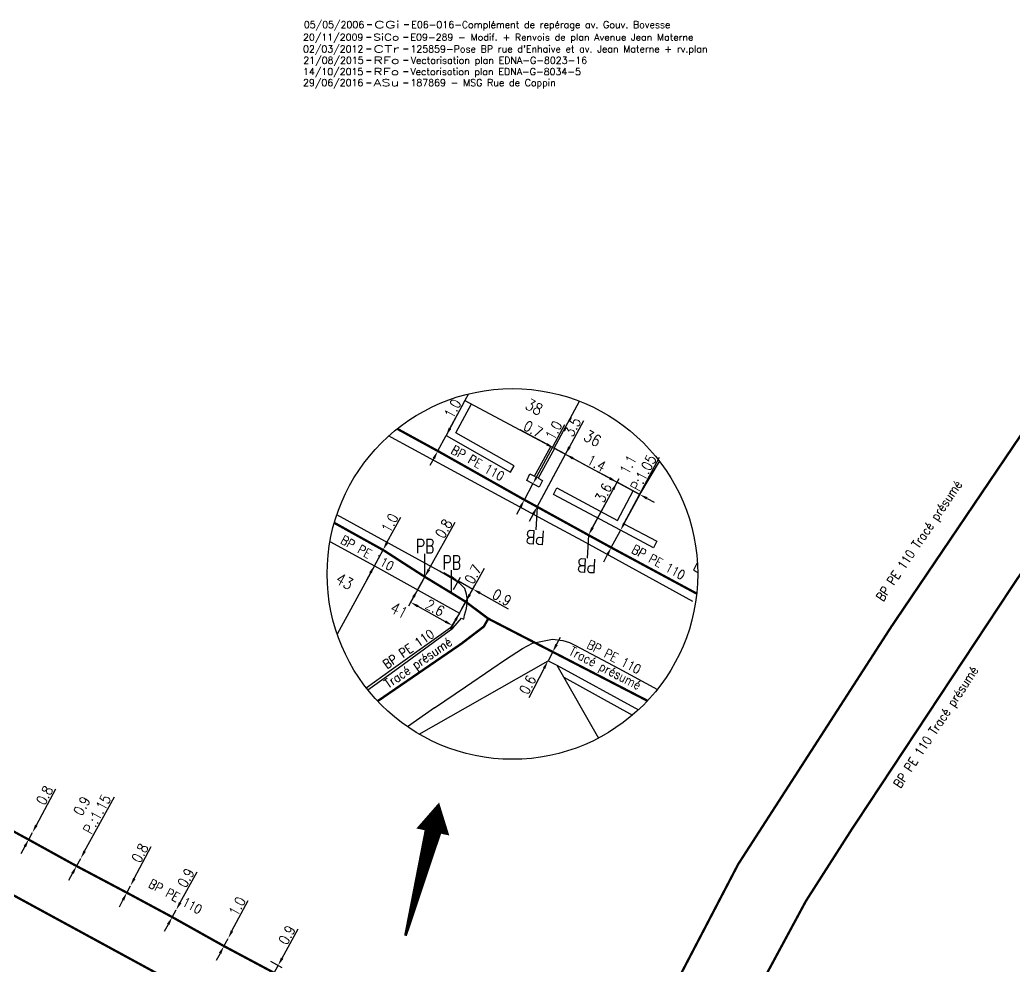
# Model space of a CAD drawing. Header units: millimetres. Extents: x 184998 to 186003, y 126995 to 128002.
# Drawn here: x 185480 to 185588, y 127387 to 127489.8 of the extents above; entities that cross this region are included whole.
import ezdxf
from ezdxf.enums import TextEntityAlignment as Align

# ---------------------------------------------------------------- set-up
doc = ezdxf.new("R2010")
doc.units = ezdxf.units.MM
doc.header["$PDMODE"] = 34
doc.linetypes.add('L_25_PE', pattern=[2000, 1000, 1000])
doc.layers.get('0').update_dxf_attribs({"linetype": 'CONTINUOUS'})
doc.layers.get('DEFPOINTS').update_dxf_attribs({"linetype": 'CONTINUOUS'})
doc.layers.add('L_150', color=1, linetype='CONTINUOUS')
doc.layers.add('L_900', color=7, linetype='CONTINUOUS')
doc.layers.add('L_910', color=7, linetype='CONTINUOUS', plot=False)
doc.styles.add('G_ROMANS', font='ROMANS.SHX', dxfattribs={"width": 0.75})
doc.styles.get("Standard").update_dxf_attribs({"font": 'romans.shx', "width": 0.85})
doc.dimstyles.get("Standard").update_dxf_attribs({"dimtxt": 1.5, "dimasz": 1.2, "dimexe": 0.625, "dimexo": 0.625, "dimgap": 0.25, "dimtad": 1, "dimdec": 1, "dimzin": 0, "dimdsep": 46, "dimtxsty": 'Standard', "dimcen": -0.5, "dimadec": 0, "dimazin": 0, "dimtfac": 1, "dimtdec": 1, "dimtmove": 0, "dimatfit": 3, "dimfxl": 0, "dimtolj": 1, "dimtzin": 0, "dimarcsym": 0})

# ---------------------------------------------------------------- blocks, each defined once
blk = doc.blocks.new('GIS_MODF')
at = {"color": 0, "linetype": 'Continuous', "flags": 128}
for points in [[(-2.26, -0.01), (-1.76, -0.01)], [(1.76, -0.01), (2.26, -0.01)]]:
    blk.add_lwpolyline(points, dxfattribs=at)
at = {"color": 0, "linetype": 'Continuous'}
blk.add_attdef('DATE', text='', height=0.75, dxfattribs=at).set_placement((-2.58, -0.39), align=Align.RIGHT)
at = {"color": 0, "linetype": 'Continuous', "width": 3.590909}
blk.add_attdef('USER', text='', height=0.75, dxfattribs=at).set_placement((-1.52, -0.39), (1.31, -0.39), align=Align.FIT)
at = {"color": 0, "linetype": 'Continuous'}
blk.add_attdef('DESC', (2.53, -0.39), '', height=0.75, dxfattribs=at)
blk = doc.blocks.new('*D934')
at = {"layer": 'DEFPOINTS', "color": 0, "linetype": 'Continuous', "transparency": 16777216}
for p in [(185537.88, 127421.14), (185537.37, 127420.17), (185537.37, 127420.17)]:
    blk.add_point(p, dxfattribs=at)
at = {"layer": 'L_900', "color": 0, "linetype": 'Continuous', "lineweight": -2, "transparency": 16777216}
for p, q in [((185538.29, 127421.94), (185538.71, 127422.74)), ((185537.88, 127421.14), (185537.37, 127420.17)), ((185536.95, 127419.37), (185535.27, 127416.17))]:
    blk.add_line(p, q, dxfattribs=at)
at = {"layer": 'L_900', "color": 0, "linetype": 'Continuous', "transparency": 16777216}
for points in [[(185538.16, 127422.01), (185538.43, 127421.87), (185537.88, 127421.14)], [(185536.82, 127419.44), (185537.08, 127419.3), (185537.37, 127420.17)]]:
    blk.add_solid(points, dxfattribs=at)
at = {"layer": 'L_900', "color": 0, "linetype": 'Continuous', "transparency": 16777216, "insert": (185535.16, 127417.57), "char_height": 1.125, "attachment_point": 5, "rotation": 62.389}
blk.add_mtext('\\A1;0.6', dxfattribs=at)
blk = doc.blocks.new('*D935')
at = {"layer": 'DEFPOINTS', "color": 0, "linetype": 'Continuous', "transparency": 16777216}
for p in [(185519.45, 127432.21), (185518.52, 127430.5), (185518.52, 127430.5)]:
    blk.add_point(p, dxfattribs=at)
at = {"layer": 'L_900', "color": 0, "linetype": 'Continuous', "lineweight": -2, "transparency": 16777216}
for p, q in [((185519.88, 127433), (185521.38, 127435.75)), ((185518.52, 127430.5), (185519.45, 127432.21)), ((185518.93, 127430.28), (185518.93, 127430.28)), ((185518.09, 127429.71), (185517.65, 127428.92))]:
    blk.add_line(p, q, dxfattribs=at)
at = {"layer": 'L_900', "color": 0, "linetype": 'Continuous', "transparency": 16777216}
for points in [[(185519.75, 127433.07), (185520.01, 127432.92), (185519.45, 127432.21)], [(185517.95, 127429.79), (185518.22, 127429.64), (185518.52, 127430.5)]]:
    blk.add_solid(points, dxfattribs=at)
at = {"layer": 'L_900', "color": 0, "linetype": 'Continuous', "transparency": 16777216, "insert": (185520.19, 127435.13), "char_height": 1.125, "attachment_point": 5, "rotation": 61.3564}
blk.add_mtext('\\A1;1.0', dxfattribs=at)
blk = doc.blocks.new('*D936')
at = {"layer": 'DEFPOINTS', "color": 0, "linetype": 'Continuous', "transparency": 16777216}
for p in [(185535.73, 127439.39), (185535.73, 127439.39), (185534.8, 127437.65)]:
    blk.add_point(p, dxfattribs=at)
at = {"layer": 'L_900', "color": 0, "linetype": 'Continuous', "lineweight": -2, "transparency": 16777216}
for p, q in [((185536.16, 127440.18), (185539.18, 127445.82)), ((185534.8, 127437.65), (185535.73, 127439.39)), ((185535.22, 127437.44), (185535.22, 127437.44)), ((185534.37, 127436.86), (185533.95, 127436.06))]:
    blk.add_line(p, q, dxfattribs=at)
at = {"layer": 'L_900', "color": 0, "linetype": 'Continuous', "transparency": 16777216}
for points in [[(185536.03, 127440.25), (185536.29, 127440.11), (185535.73, 127439.39)], [(185534.24, 127436.93), (185534.51, 127436.79), (185534.8, 127437.65)]]:
    blk.add_solid(points, dxfattribs=at)
at = {"layer": 'L_900', "color": 0, "linetype": 'Continuous', "transparency": 16777216, "insert": (185537.99, 127445.18), "char_height": 1.125, "attachment_point": 5, "rotation": 61.7968}
blk.add_mtext('\\A1;1.0', dxfattribs=at)
blk = doc.blocks.new('*D937')
at = {"layer": 'DEFPOINTS', "color": 0, "linetype": 'Continuous', "transparency": 16777216}
for p in [(185526.3, 127444.62), (185526.3, 127444.62), (185525.4, 127442.95)]:
    blk.add_point(p, dxfattribs=at)
at = {"layer": 'L_900', "color": 0, "linetype": 'Continuous', "lineweight": -2, "transparency": 16777216}
for p, q in [((185526.72, 127445.41), (185528.21, 127448.18)), ((185525.4, 127442.95), (185526.3, 127444.62)), ((185524.97, 127442.15), (185524.55, 127441.36))]:
    blk.add_line(p, q, dxfattribs=at)
at = {"layer": 'L_900', "color": 0, "linetype": 'Continuous', "transparency": 16777216}
for points in [[(185526.59, 127445.48), (185526.86, 127445.34), (185526.3, 127444.62)], [(185524.84, 127442.22), (185525.1, 127442.08), (185525.4, 127442.95)]]:
    blk.add_solid(points, dxfattribs=at)
at = {"layer": 'L_900', "color": 0, "linetype": 'Continuous', "transparency": 16777216, "insert": (185527.02, 127447.55), "char_height": 1.125, "attachment_point": 5, "rotation": 61.735}
blk.add_mtext('\\A1;1.0', dxfattribs=at)
blk = doc.blocks.new('*D979')
at = {"layer": 'DEFPOINTS', "color": 0, "linetype": 'Continuous', "transparency": 16777216}
for p in [(185480.98, 127400.79), (185481.38, 127401.53), (185481.38, 127401.53)]:
    blk.add_point(p, dxfattribs=at)
at = {"layer": 'L_150', "color": 0, "linetype": 'Continuous', "lineweight": -2, "transparency": 16777216}
for p, q in [((185481.81, 127402.32), (185483.92, 127406.26)), ((185480.98, 127400.79), (185481.38, 127401.53)), ((185480.55, 127400), (185480.13, 127399.21))]:
    blk.add_line(p, q, dxfattribs=at)
at = {"layer": 'L_150', "color": 0, "linetype": 'Continuous', "transparency": 16777216}
for points in [[(185481.67, 127402.4), (185481.94, 127402.25), (185481.38, 127401.53)], [(185480.42, 127400.07), (185480.69, 127399.93), (185480.98, 127400.79)]]:
    blk.add_solid(points, dxfattribs=at)
at = {"layer": 'L_150', "color": 0, "linetype": 'Continuous', "transparency": 16777216, "insert": (185482.7, 127405.57), "char_height": 1.125, "attachment_point": 5, "rotation": 61.695}
blk.add_mtext('\\A1;0.8', dxfattribs=at)
blk = doc.blocks.new('*D980')
at = {"layer": 'DEFPOINTS', "color": 0, "linetype": 'Continuous', "transparency": 16777216}
for p in [(185486.62, 127398.71), (185486.62, 127398.71), (185486.17, 127397.89)]:
    blk.add_point(p, dxfattribs=at)
at = {"layer": 'L_150', "color": 0, "linetype": 'Continuous', "lineweight": -2, "transparency": 16777216}
for p, q in [((185487.05, 127399.5), (185490.28, 127405.4)), ((185486.17, 127397.89), (185486.62, 127398.71)), ((185487.03, 127398.48), (185487.03, 127398.48)), ((185486.58, 127397.67), (185486.58, 127397.67)), ((185485.74, 127397.1), (185485.3, 127396.31))]:
    blk.add_line(p, q, dxfattribs=at)
at = {"layer": 'L_150', "color": 0, "linetype": 'Continuous', "transparency": 16777216}
for points in [[(185486.92, 127399.57), (185487.18, 127399.43), (185486.62, 127398.71)], [(185485.61, 127397.18), (185485.87, 127397.03), (185486.17, 127397.89)]]:
    blk.add_solid(points, dxfattribs=at)
at = {"layer": 'L_150', "color": 0, "linetype": 'Continuous', "transparency": 16777216, "insert": (185487.57, 127403.97), "char_height": 1.125, "attachment_point": 5, "rotation": 61.2949}
blk.add_mtext('\\A1;0.9\\PP.:1.15', dxfattribs=at)
blk = doc.blocks.new('*D981')
at = {"layer": 'DEFPOINTS', "color": 0, "linetype": 'Continuous', "transparency": 16777216}
for p in [(185492.02, 127395.74), (185492.02, 127395.74), (185491.63, 127395)]:
    blk.add_point(p, dxfattribs=at)
at = {"layer": 'L_150', "color": 0, "linetype": 'Continuous', "lineweight": -2, "transparency": 16777216}
for p, q in [((185492.44, 127396.53), (185494.27, 127400)), ((185491.63, 127395), (185492.02, 127395.74)), ((185491.21, 127394.21), (185490.79, 127393.41))]:
    blk.add_line(p, q, dxfattribs=at)
at = {"layer": 'L_150', "color": 0, "linetype": 'Continuous', "transparency": 16777216}
for points in [[(185492.31, 127396.6), (185492.57, 127396.46), (185492.02, 127395.74)], [(185491.08, 127394.28), (185491.35, 127394.14), (185491.63, 127395)]]:
    blk.add_solid(points, dxfattribs=at)
at = {"layer": 'L_150', "color": 0, "linetype": 'Continuous', "transparency": 16777216, "insert": (185493.06, 127399.3), "char_height": 1.125, "attachment_point": 5, "rotation": 62.1665}
blk.add_mtext('\\A1;0.8', dxfattribs=at)
blk = doc.blocks.new('*D982')
at = {"layer": 'DEFPOINTS', "color": 0, "linetype": 'Continuous', "transparency": 16777216}
for p in [(185496.99, 127393.13), (185496.99, 127393.13), (185496.56, 127392.35)]:
    blk.add_point(p, dxfattribs=at)
at = {"layer": 'L_150', "color": 0, "linetype": 'Continuous', "lineweight": -2, "transparency": 16777216}
for p, q in [((185497.43, 127393.92), (185499.27, 127397.26)), ((185496.56, 127392.35), (185496.99, 127393.13)), ((185496.12, 127391.56), (185495.69, 127390.77))]:
    blk.add_line(p, q, dxfattribs=at)
at = {"layer": 'L_150', "color": 0, "linetype": 'Continuous', "transparency": 16777216}
for points in [[(185497.29, 127393.99), (185497.56, 127393.85), (185496.99, 127393.13)], [(185495.99, 127391.63), (185496.25, 127391.48), (185496.56, 127392.35)]]:
    blk.add_solid(points, dxfattribs=at)
at = {"layer": 'L_150', "color": 0, "linetype": 'Continuous', "transparency": 16777216, "insert": (185498.05, 127396.61), "char_height": 1.125, "attachment_point": 5, "rotation": 61.0973}
blk.add_mtext('\\A1;0.9', dxfattribs=at)
blk = doc.blocks.new('*D983')
at = {"layer": 'DEFPOINTS', "color": 0, "linetype": 'Continuous', "transparency": 16777216}
for p in [(185502.63, 127390.04), (185502.63, 127390.04), (185502.18, 127389.2)]:
    blk.add_point(p, dxfattribs=at)
at = {"layer": 'L_150', "color": 0, "linetype": 'Continuous', "lineweight": -2, "transparency": 16777216}
for p, q in [((185503.05, 127390.84), (185504.81, 127394.15)), ((185502.18, 127389.2), (185502.63, 127390.04)), ((185501.76, 127388.41), (185501.33, 127387.62))]:
    blk.add_line(p, q, dxfattribs=at)
at = {"layer": 'L_150', "color": 0, "linetype": 'Continuous', "transparency": 16777216}
for points in [[(185502.92, 127390.91), (185503.18, 127390.77), (185502.63, 127390.04)], [(185501.62, 127388.48), (185501.89, 127388.34), (185502.18, 127389.2)]]:
    blk.add_solid(points, dxfattribs=at)
at = {"layer": 'L_150', "color": 0, "linetype": 'Continuous', "transparency": 16777216, "insert": (185503.62, 127393.52), "char_height": 1.125, "attachment_point": 5, "rotation": 61.9666}
blk.add_mtext('\\A1;1.0', dxfattribs=at)
blk = doc.blocks.new('*D1269')
at = {"layer": 'DEFPOINTS', "color": 0, "linetype": 'Continuous', "transparency": 16777216}
for p in [(185545.23, 127434.32), (185545.23, 127434.32), (185544.23, 127432.47)]:
    blk.add_point(p, dxfattribs=at)
at = {"layer": 'L_900', "color": 0, "linetype": 'Continuous', "lineweight": -2, "transparency": 16777216}
for p, q in [((185545.65, 127435.11), (185549.49, 127442.27)), ((185544.23, 127432.47), (185545.23, 127434.32)), ((185543.81, 127431.68), (185543.38, 127430.88))]:
    blk.add_line(p, q, dxfattribs=at)
at = {"layer": 'L_900', "color": 0, "linetype": 'Continuous', "transparency": 16777216}
for points in [[(185545.52, 127435.18), (185545.78, 127435.04), (185545.23, 127434.32)], [(185543.68, 127431.75), (185543.94, 127431.61), (185544.23, 127432.47)]]:
    blk.add_solid(points, dxfattribs=at)
at = {"layer": 'L_900', "color": 0, "linetype": 'Continuous', "transparency": 16777216, "insert": (185546.9, 127441.02), "char_height": 1.125, "attachment_point": 5, "rotation": 61.7915}
blk.add_mtext('\\A1;1.1\\PP:1.05', dxfattribs=at)
blk = doc.blocks.new('*D1270')
at = {"layer": 'DEFPOINTS', "color": 0, "linetype": 'Continuous', "transparency": 16777216}
for p in [(185506.8, 127387.78), (185508.06, 127387.1), (185507.62, 127386.3)]:
    blk.add_point(p, dxfattribs=at)
at = {"layer": 'L_150', "color": 0, "linetype": 'Continuous', "lineweight": -2, "transparency": 16777216}
for p, q in [((185508.49, 127387.88), (185510.24, 127391.06)), ((185507.22, 127387.56), (185508.47, 127386.87)), ((185507.62, 127386.3), (185508.06, 127387.1)), ((185507.19, 127385.51), (185506.75, 127384.72))]:
    blk.add_line(p, q, dxfattribs=at)
at = {"layer": 'L_150', "color": 0, "linetype": 'Continuous', "transparency": 16777216}
for points in [[(185508.36, 127387.96), (185508.63, 127387.81), (185508.06, 127387.1)], [(185507.05, 127385.58), (185507.32, 127385.44), (185507.62, 127386.3)]]:
    blk.add_solid(points, dxfattribs=at)
at = {"layer": 'L_150', "color": 0, "linetype": 'Continuous', "transparency": 16777216, "insert": (185509.02, 127390.4), "char_height": 1.125, "attachment_point": 5, "rotation": 61.1206}
blk.add_mtext('\\A1;0.9', dxfattribs=at)
blk = doc.blocks.new('*D1485')
at = {"layer": 'DEFPOINTS', "color": 0, "linetype": 'Continuous', "transparency": 16777216}
for p in [(185529.2, 127427.96), (185526.9, 127427.52), (185527.75, 127425.36)]:
    blk.add_point(p, dxfattribs=at)
at = {"layer": 'L_900', "color": 0, "linetype": 'Continuous', "lineweight": -2, "transparency": 16777216}
for p, q in [((185526.84, 127429.27), (185526.06, 127429.71)), ((185527.12, 127427.93), (185527.86, 127429.25)), ((185527.63, 127428.84), (185529.2, 127427.96)), ((185527.98, 127425.77), (185529.43, 127428.37)), ((185529.99, 127427.52), (185533.03, 127425.83))]:
    blk.add_line(p, q, dxfattribs=at)
at = {"layer": 'L_900', "color": 0, "linetype": 'Continuous', "transparency": 16777216}
for points in [[(185526.92, 127429.4), (185526.77, 127429.14), (185527.63, 127428.84)], [(185530.06, 127427.65), (185529.92, 127427.39), (185529.2, 127427.96)]]:
    blk.add_solid(points, dxfattribs=at)
at = {"layer": 'L_900', "color": 0, "linetype": 'Continuous', "transparency": 16777216, "insert": (185532.37, 127427.05), "char_height": 1.125, "attachment_point": 5, "rotation": 330.8749}
blk.add_mtext('\\A1;0.9', dxfattribs=at)
blk = doc.blocks.new('*D1486')
at = {"layer": 'DEFPOINTS', "color": 0, "linetype": 'Continuous', "transparency": 16777216}
for p in [(185523.99, 127429.29), (185527.75, 127425.36), (185527, 127424)]:
    blk.add_point(p, dxfattribs=at)
at = {"layer": 'L_900', "color": 0, "linetype": 'Continuous', "lineweight": -2, "transparency": 16777216}
for p, q in [((185523.76, 127428.88), (185522.23, 127426.12)), ((185523.24, 127426.09), (185526.21, 127424.44)), ((185527.53, 127424.95), (185526.77, 127423.59))]:
    blk.add_line(p, q, dxfattribs=at)
at = {"layer": 'L_900', "color": 0, "linetype": 'Continuous', "transparency": 16777216}
for points in [[(185523.31, 127426.22), (185523.17, 127425.96), (185522.45, 127426.53)], [(185526.28, 127424.57), (185526.14, 127424.31), (185527, 127424)]]:
    blk.add_solid(points, dxfattribs=at)
at = {"layer": 'L_900', "color": 0, "linetype": 'Continuous', "transparency": 16777216, "insert": (185525.09, 127425.92), "char_height": 1.125, "attachment_point": 5, "rotation": 330.8749}
blk.add_mtext('\\A1;2.6', dxfattribs=at)
blk = doc.blocks.new('*D1487')
at = {"layer": 'DEFPOINTS', "color": 0, "linetype": 'Continuous', "transparency": 16777216}
for p in [(185523.99, 127429.29), (185523.21, 127427.89), (185523.21, 127427.89)]:
    blk.add_point(p, dxfattribs=at)
at = {"layer": 'L_900', "color": 0, "linetype": 'Continuous', "lineweight": -2, "transparency": 16777216}
for p, q in [((185524.43, 127430.07), (185527.29, 127435.21)), ((185523.21, 127427.89), (185523.99, 127429.29)), ((185522.77, 127427.1), (185522.33, 127426.32))]:
    blk.add_line(p, q, dxfattribs=at)
at = {"layer": 'L_900', "color": 0, "linetype": 'Continuous', "transparency": 16777216}
for points in [[(185524.3, 127430.15), (185524.56, 127430), (185523.99, 127429.29)], [(185522.64, 127427.18), (185522.9, 127427.03), (185523.21, 127427.89)]]:
    blk.add_solid(points, dxfattribs=at)
at = {"layer": 'L_900', "color": 0, "linetype": 'Continuous', "transparency": 16777216, "insert": (185526.05, 127434.53), "char_height": 1.125, "attachment_point": 5, "rotation": 60.8749}
blk.add_mtext('\\A1;0.8', dxfattribs=at)
blk = doc.blocks.new('*D1488')
at = {"layer": 'DEFPOINTS', "color": 0, "linetype": 'Continuous', "transparency": 16777216}
for p in [(185528.43, 127426.58), (185527.75, 127425.36), (185527.75, 127425.36)]:
    blk.add_point(p, dxfattribs=at)
at = {"layer": 'L_900', "color": 0, "linetype": 'Continuous', "lineweight": -2, "transparency": 16777216}
for p, q in [((185528.87, 127427.37), (185530.47, 127430.23)), ((185527.75, 127425.36), (185528.43, 127426.58)), ((185527.32, 127424.57), (185526.88, 127423.79))]:
    blk.add_line(p, q, dxfattribs=at)
at = {"layer": 'L_900', "color": 0, "linetype": 'Continuous', "transparency": 16777216}
for points in [[(185528.74, 127427.44), (185529, 127427.29), (185528.43, 127426.58)], [(185527.18, 127424.64), (185527.45, 127424.5), (185527.75, 127425.36)]]:
    blk.add_solid(points, dxfattribs=at)
at = {"layer": 'L_900', "color": 0, "linetype": 'Continuous', "transparency": 16777216, "insert": (185529.23, 127429.56), "char_height": 1.125, "attachment_point": 5, "rotation": 60.8749}
blk.add_mtext('\\A1;0.7', dxfattribs=at)
blk = doc.blocks.new('L_340_13')
at = {"color": 0, "linetype": 'Continuous', "flags": 128}
blk.add_lwpolyline([(0, 0), (0, 1.25)], dxfattribs=at)
at = {"color": 0, "linetype": 'Continuous', "style": 'G_ROMANS', "width": 0.75}
blk.add_text('PB', height=0.75, dxfattribs=at).set_placement((0, 1.663), align=Align.MIDDLE)
at = {"color": 0, "linetype": 'Continuous', "width": 0.75, "flags": 3}
for tag, p in [('DEF_LEG', (0, -10)), ('DEF_COUP', (0, -12.5)), ('DEF_TYPE', (0, -15))]:
    blk.add_attdef(tag, text='', height=1.2, dxfattribs=at).set_placement(p, align=Align.MIDDLE)
blk = doc.blocks.new('*D1509')
at = {"layer": 'DEFPOINTS', "color": 0, "linetype": 'Continuous', "transparency": 16777216}
for p in [(185547.33, 127438.23), (185547.33, 127438.23), (185541.77, 127433.82)]:
    blk.add_point(p, dxfattribs=at)
at = {"layer": 'L_900', "color": 0, "linetype": 'Continuous', "lineweight": -2, "transparency": 16777216}
for p, q in [((185544.07, 127439.99), (185541.27, 127441.5)), ((185541.99, 127434.24), (185545.09, 127439.97)), ((185547.33, 127438.23), (185544.87, 127439.56)), ((185547.1, 127437.82), (185547.1, 127437.82)), ((185548.12, 127437.8), (185548.91, 127437.38))]:
    blk.add_line(p, q, dxfattribs=at)
at = {"layer": 'L_900', "color": 0, "linetype": 'Continuous', "transparency": 16777216}
for points in [[(185544.15, 127440.12), (185544, 127439.86), (185544.87, 127439.56)], [(185548.19, 127437.94), (185548.05, 127437.67), (185547.33, 127438.23)]]:
    blk.add_solid(points, dxfattribs=at)
at = {"layer": 'L_900', "color": 0, "linetype": 'Continuous', "transparency": 16777216, "insert": (185542.63, 127441.62), "char_height": 1.125, "attachment_point": 5, "rotation": 331.6155}
blk.add_mtext('\\A1;1.4', dxfattribs=at)
blk = doc.blocks.new('*D1510')
at = {"layer": 'DEFPOINTS', "color": 0, "linetype": 'Continuous', "transparency": 16777216}
for p in [(185544.86, 127439.56), (185544.87, 127439.56), (185541.77, 127433.82)]:
    blk.add_point(p, dxfattribs=at)
at = {"layer": 'L_900', "color": 0, "linetype": 'Continuous', "lineweight": -2, "transparency": 16777216}
for p, q in [((185542.19, 127434.62), (185544.44, 127438.77)), ((185545.27, 127439.34), (185545.28, 127439.34))]:
    blk.add_line(p, q, dxfattribs=at)
at = {"layer": 'L_900', "color": 0, "linetype": 'Continuous', "transparency": 16777216}
for points in [[(185544.31, 127438.84), (185544.57, 127438.7), (185544.87, 127439.56)], [(185542.06, 127434.69), (185542.33, 127434.54), (185541.77, 127433.82)]]:
    blk.add_solid(points, dxfattribs=at)
at = {"layer": 'L_900', "color": 0, "linetype": 'Continuous', "transparency": 16777216, "insert": (185543.39, 127438.41), "char_height": 1.125, "attachment_point": 5, "rotation": 61.6155}
blk.add_mtext('\\A1;3.6', dxfattribs=at)
blk = doc.blocks.new('*D1511')
at = {"layer": 'DEFPOINTS', "color": 0, "linetype": 'Continuous', "transparency": 16777216}
for p in [(185538.03, 127443.25), (185538.03, 127443.25), (185536.19, 127436.89)]:
    blk.add_point(p, dxfattribs=at)
at = {"layer": 'L_900', "color": 0, "linetype": 'Continuous', "lineweight": -2, "transparency": 16777216}
for p, q in [((185537.24, 127443.68), (185534.36, 127445.24)), ((185536.41, 127437.3), (185539.49, 127443)), ((185539.27, 127442.59), (185538.03, 127443.25)), ((185540.06, 127442.16), (185540.85, 127441.73))]:
    blk.add_line(p, q, dxfattribs=at)
at = {"layer": 'L_900', "color": 0, "linetype": 'Continuous', "transparency": 16777216}
for points in [[(185537.31, 127443.81), (185537.17, 127443.55), (185538.03, 127443.25)], [(185540.13, 127442.29), (185539.99, 127442.03), (185539.27, 127442.59)]]:
    blk.add_solid(points, dxfattribs=at)
at = {"layer": 'L_900', "color": 0, "linetype": 'Continuous', "transparency": 16777216, "insert": (185535.76, 127445.33), "char_height": 1.125, "attachment_point": 5, "rotation": 331.6155}
blk.add_mtext('\\A1;0.7', dxfattribs=at)
blk = doc.blocks.new('*D1512')
at = {"layer": 'DEFPOINTS', "color": 0, "linetype": 'Continuous', "transparency": 16777216}
for p in [(185539.26, 127442.59), (185539.27, 127442.59), (185536.19, 127436.89)]:
    blk.add_point(p, dxfattribs=at)
at = {"layer": 'L_900', "color": 0, "linetype": 'Continuous', "lineweight": -2, "transparency": 16777216}
for p, q in [((185539.69, 127443.38), (185541.25, 127446.26)), ((185536.19, 127436.89), (185539.27, 127442.59)), ((185539.68, 127442.37), (185539.68, 127442.36)), ((185535.77, 127437.11), (185535.77, 127437.11)), ((185535.76, 127436.1), (185535.33, 127435.31))]:
    blk.add_line(p, q, dxfattribs=at)
at = {"layer": 'L_900', "color": 0, "linetype": 'Continuous', "transparency": 16777216}
for points in [[(185539.56, 127443.45), (185539.83, 127443.31), (185539.27, 127442.59)], [(185535.63, 127436.17), (185535.89, 127436.03), (185536.19, 127436.89)]]:
    blk.add_solid(points, dxfattribs=at)
at = {"layer": 'L_900', "color": 0, "linetype": 'Continuous', "transparency": 16777216, "insert": (185540.03, 127445.57), "char_height": 1.125, "attachment_point": 5, "rotation": 61.6155}
blk.add_mtext('\\A1;3.5', dxfattribs=at)

msp = doc.modelspace()

# ---------------------------------------------------------------- linework, layer by layer
at = {"layer": 'L_150', "linetype": 'L_25_PE', "const_width": 0.25, "flags": 128}
msp.add_lwpolyline([(185618.97, 127479.93), (185618.49, 127479.38), (185606.57, 127465.67), (185604.75, 127464), (185601.41, 127460.3), (185598.41, 127456.53), (185596.17, 127453.96), (185596.17, 127453.96), (185596.17, 127453.96), (185590.04, 127446.63), (185574.63, 127423.85), (185558.02, 127398.09), (185547.44, 127377.83), (185544.6, 127372.82), (185543.56, 127371.05), (185543.23, 127370.49), (185541.06, 127368.38), (185540.7, 127368.24), (185539.95, 127368.64), (185531.17, 127373.39), (185521.95, 127378.36), (185520.72, 127379.04), (185517.93, 127380.57), (185517.24, 127380.95), (185512.54, 127383.6), (185507.62, 127386.3), (185502.18, 127389.2), (185496.56, 127392.35), (185491.63, 127395), (185486.17, 127397.89), (185480.97, 127400.76), (185475.71, 127403.62), (185470.64, 127406.36), (185464.88, 127409.49), (185459.68, 127412.32), (185454.7, 127415.01), (185449.39, 127417.85), (185444.14, 127420.78), (185436.5, 127425.15), (185431.35, 127427.73), (185431.35, 127427.73), (185427.43, 127429.69)], dxfattribs=at)
at = {"layer": 'L_150', "linetype": 'L_25_PE'}
msp.add_lwpolyline([(185593.63, 127436.98, 0.25, 0.25, 0), (185587.5, 127427.83, 0.25, 0.25, 0), (185570.29, 127401.78, 0.25, 0.25, 0), (185565.38, 127394.1, 0.25, 0.25, 0), (185558.38, 127381.13, 0.25, 0.25, 0), (185553.58, 127371.71, 0.25, 0.25, 0), (185550.87, 127366.41, 0.25, 0.25, 0), (185551.92, 127362.71, 0.25, 0.25, 0), (185552.18, 127362.58, 0.25, 0.25, 0), (185553.89, 127361.76, 0.25, 0.25, 0), (185559.92, 127359.41, 0.25, 0.25, 0), (185565.6, 127356.7, 0.25, 0.25, 0), (185578.21, 127351.01, 0.25, 0.25, 0), (185584.62, 127347.91, 0.25, 0.25, 0), (185591.23, 127345.1, 0.25, 0.25, 0)], format="xyseb", dxfattribs=at)
at = {"layer": 'L_150', "linetype": 'L_25_PE', "const_width": 0.25}
msp.add_lwpolyline([(185425.11, 127424.22), (185429.29, 127421.94), (185429.29, 127421.94), (185506.92, 127379.7), (185511.83, 127376.77), (185511.83, 127376.77), (185513.29, 127375.89), (185514.08, 127375.4), (185515.17, 127374.56)], dxfattribs=at)
at = {"layer": 'L_900', "color": 252, "linetype": 'Continuous', "flags": 128}
for points in [[(185528.35, 127448.44), (185526.3, 127444.62), (185533.3, 127440.65), (185533.69, 127441.35), (185527.37, 127444.93), (185529.06, 127448.07)], [(185528.74, 127449.15), (185528.35, 127448.44), (185538.03, 127443.25), (185547.33, 127438.23), (185549.48, 127441.82)], [(185538.03, 127443.25), (185540.77, 127448.36)], [(185520.07, 127444.59), (185520.33, 127444.46), (185526.75, 127440.99), (185534.25, 127436.94), (185537.57, 127435.12), (185541.06, 127433.22), (185553.06, 127426.64)], [(185535.9, 127440.2), (185537.68, 127443.44)], [(185538.08, 127443.23), (185536.31, 127439.99)], [(185535.06, 127439.74), (185535.41, 127440.46), (185535.9, 127440.2)], [(185536.31, 127439.99), (185536.76, 127439.76), (185536.41, 127439.04), (185535.06, 127439.74)], [(185547.33, 127438.23), (185545.6, 127435.03), (185549.2, 127433.15), (185548.83, 127432.44), (185545.23, 127434.34), (185537.96, 127438.24), (185538.34, 127438.94), (185544.9, 127435.42), (185546.62, 127438.61)], [(185517.79, 127417.02), (185520.33, 127418.82), (185526.25, 127423.13), (185526.87, 127423.61), (185527.04, 127423.73), (185527.98, 127424.81), (185528.23, 127424.71), (185528.29, 127425.14), (185528.53, 127425.84), (185528.61, 127426.76), (185528.51, 127427.42), (185528.35, 127428.03), (185527.79, 127428.57), (185527.17, 127428.98), (185525.6, 127429.9), (185514.43, 127436.03)], [(185513.69, 127433.14), (185518.52, 127430.5), (185527.75, 127425.36), (185526.77, 127423.75), (185520.33, 127419.14), (185517.63, 127417.22)], [(185518.52, 127430.5), (185514.46, 127423.08)], [(185553.59, 127430.69), (185553.54, 127430.72), (185553.16, 127430.02), (185553.62, 127429.77)], [(185525.04, 127415.05), (185528.39, 127417.34), (185531.26, 127419.29), (185532.76, 127420.31), (185534.58, 127421.5), (185535.69, 127422.09), (185536.78, 127422.32), (185537.84, 127422.51), (185538.98, 127422.38), (185539.71, 127422.16), (185540.28, 127421.86), (185545.07, 127419.35), (185549.24, 127417.07)], [(185523.39, 127412.2), (185537.37, 127420.17), (185538.31, 127419.71), (185542.84, 127411.77)], [(185538.31, 127419.71), (185547.18, 127414.84)], [(185539.07, 127418.38), (185546.54, 127414.28)], [(185525.04, 127415.05), (185522.12, 127413)]]:
    msp.add_lwpolyline(points, dxfattribs=at)
at = {"layer": 'L_900', "color": 1, "linetype": 'Continuous', "flags": 128}
for points in [[(185553.51, 127427.47, 0.25, 0.25, 0), (185544.23, 127432.47, 0.25, 0.25, 0), (185541.77, 127433.82, 0.25, 0.25, 0), (185536.19, 127436.89, 0.25, 0.25, 0), (185534.8, 127437.65, 0.25, 0.25, 0), (185525.4, 127442.95, 0.25, 0.25, 0), (185520.99, 127445.36, 0, 0, 0)], [(185518.86, 127415.79, 0.25, 0.25, 0), (185527.99, 127422.05, 0.25, 0.25, 0), (185530.4, 127423.89, 0.25, 0.25, 0), (185530.88, 127424.75, 0.25, 0.25, 0), (185530.88, 127424.75, 0.25, 0.25, 0), (185530.88, 127424.75, 0.25, 0.25, 0), (185530.88, 127424.75, 0, 0, 0)]]:
    msp.add_lwpolyline(points, format="xyseb", dxfattribs=at)
at = {"layer": 'L_900', "color": 1, "linetype": 'Continuous', "const_width": 0.25, "flags": 128}
for points in [[(185514.16, 127435.15), (185519.45, 127432.21), (185523.99, 127429.29), (185526.9, 127427.52), (185528.43, 127426.58), (185530.88, 127424.75)], [(185530.88, 127424.75), (185537.88, 127421.14), (185548.17, 127415.83)]]:
    msp.add_lwpolyline(points, dxfattribs=at)
at = {"layer": 'L_900', "color": 254, "linetype": 'Continuous', "flags": 128}
msp.add_lwpolyline([(185521.89, 127390.32, 0.305, 1.83, 0), (185524.86, 127401.59, 1.83, 0, 0), (185525.54, 127404.79, 0, 3.66, 0), (185524.86, 127401.59, 3.66, 3.66, 0)], format="xyseb", dxfattribs=at)
at = {"layer": 'L_900', "color": 7, "linetype": 'Continuous'}
msp.add_circle((185533.5, 127429.6), 20.12, dxfattribs=at)

# ---------------------------------------------------------------- block references
at = {"layer": 'L_900', "xscale": 2, "yscale": 2, "zscale": 2}
for p, rotation in [((185536.19, 127436.89), 176.876257064113), ((185523.99, 127429.29), 359.6765854291942), ((185541.77, 127433.82), 176.876257064113), ((185526.9, 127427.52), 359.9878054624429)]:
    msp.add_blockref('L_340_13', p, dxfattribs=dict(at, rotation=rotation))
at = {"layer": 'L_910'}
ref = msp.add_blockref('GIS_MODF', (185519.99, 127489.25), dxfattribs=at)
ref.add_attrib('DATE', '05/05/2006', dxfattribs={"layer": '0', "color": 0, "linetype": 'Continuous', "height": 0.75}).set_placement((185517.41, 127488.86), align=Align.RIGHT)
ref.add_attrib('USER', 'CGi', dxfattribs={"layer": '0', "color": 0, "linetype": 'Continuous', "height": 0.75, "width": 1.680851}).set_placement((185518.47, 127488.86), (185521.29, 127488.86), align=Align.FIT)
ref.add_attrib('DESC', 'E06-016-Complément de repérage av. Gouv. Bovesse ', (185522.52, 127488.86), dxfattribs={"layer": '0', "color": 0, "linetype": 'Continuous', "height": 0.75})
ref = msp.add_blockref('GIS_MODF', (185519.91, 127487.88), dxfattribs=at)
ref.add_attrib('DATE', '20/11/2009', dxfattribs={"layer": '0', "color": 0, "linetype": 'Continuous', "height": 0.75}).set_placement((185517.32, 127487.5), align=Align.RIGHT)
ref.add_attrib('USER', 'SiCo', dxfattribs={"layer": '0', "color": 0, "linetype": 'Continuous', "height": 0.75, "width": 1.215385}).set_placement((185518.39, 127487.5), (185521.21, 127487.5), align=Align.FIT)
ref.add_attrib('DESC', 'E09-289 - Modif. + Renvois de plan Avenue Jean Materne', (185522.43, 127487.5), dxfattribs={"layer": '0', "color": 0, "linetype": 'Continuous', "height": 0.75})
ref = msp.add_blockref('GIS_MODF', (185519.91, 127486.61), dxfattribs=at)
ref.add_attrib('DATE', '02/03/2012', dxfattribs={"layer": '0', "color": 0, "linetype": 'Continuous', "height": 0.75}).set_placement((185517.32, 127486.22), align=Align.RIGHT)
ref.add_attrib('USER', 'CTr', dxfattribs={"layer": '0', "color": 0, "linetype": 'Continuous', "height": 0.75, "width": 1.612245}).set_placement((185518.39, 127486.22), (185521.21, 127486.22), align=Align.FIT)
ref.add_attrib('DESC', "125859-Pose BP rue d'Enhaive et av. Jean Materne + rv.plan", (185522.43, 127486.22), dxfattribs={"layer": '0', "color": 0, "linetype": 'Continuous', "height": 0.75})
ref = msp.add_blockref('GIS_MODF', (185519.93, 127485.38), dxfattribs=at)
ref.add_attrib('DATE', '21/08/2015', dxfattribs={"layer": '0', "color": 0, "linetype": 'Continuous', "height": 0.75}).set_placement((185517.35, 127485), align=Align.RIGHT)
ref.add_attrib('USER', 'RFo', dxfattribs={"layer": '0', "color": 0, "linetype": 'Continuous', "height": 0.75, "width": 1.436364}).set_placement((185518.42, 127485), (185521.24, 127485), align=Align.FIT)
ref.add_attrib('DESC', 'Vectorisation plan EDNA-G-8023-16', (185522.46, 127485), dxfattribs={"layer": '0', "color": 0, "linetype": 'Continuous', "height": 0.75})
ref = msp.add_blockref('GIS_MODF', (185519.91, 127484.16), dxfattribs=at)
ref.add_attrib('DATE', '14/10/2015', dxfattribs={"layer": '0', "color": 0, "linetype": 'Continuous', "height": 0.75}).set_placement((185517.32, 127483.77), align=Align.RIGHT)
ref.add_attrib('USER', 'RFo', dxfattribs={"layer": '0', "color": 0, "linetype": 'Continuous', "height": 0.75, "width": 1.436364}).set_placement((185518.39, 127483.77), (185521.21, 127483.77), align=Align.FIT)
ref.add_attrib('DESC', 'Vectorisation plan EDNA-G-8034-5', (185522.43, 127483.77), dxfattribs={"layer": '0', "color": 0, "linetype": 'Continuous', "height": 0.75})
ref = msp.add_blockref('GIS_MODF', (185519.91, 127482.94), dxfattribs=at)
ref.add_attrib('DATE', '29/06/2016', dxfattribs={"layer": '0', "color": 0, "linetype": 'Continuous', "height": 0.75}).set_placement((185517.32, 127482.55), align=Align.RIGHT)
ref.add_attrib('USER', 'ASu', dxfattribs={"layer": '0', "color": 0, "linetype": 'Continuous', "height": 0.75, "width": 1.490566}).set_placement((185518.39, 127482.55), (185521.21, 127482.55), align=Align.FIT)
ref.add_attrib('DESC', '187869 - MSG Rue de Coppin', (185522.43, 127482.55), dxfattribs={"layer": '0', "color": 0, "linetype": 'Continuous', "height": 0.75})

# ---------------------------------------------------------------- texts
at = {"layer": 'L_150', "linetype": 'L_25_PE', "width": 0.85}
for rotation, p in [(55.9202, (185573.74, 127426.54)), (56.549, (185575.64, 127406.27))]:
    msp.add_text('BP PE 110 Tracé présumé', height=1, rotation=rotation, dxfattribs=at).set_placement(p)
at = {"layer": 'L_150', "linetype": 'L_25_PE', "insert": (185496.9, 127394.58), "char_height": 1, "attachment_point": 5, "rotation": 331.4307}
msp.add_mtext('BP PE 110', dxfattribs=at)
at = {"layer": 'L_900', "color": 252, "linetype": 'Continuous', "width": 0.85}
for s, p in [('38', (185535.86, 127447.73)), ('36', (185542.2, 127444.32)), ('43', (185515.28, 127428.8)), ('41', (185521.2, 127425.65))]:
    msp.add_text(s, height=1.25, rotation=331.7974, dxfattribs=at).set_placement(p, align=Align.MIDDLE)
at = {"layer": 'L_900', "color": 1, "linetype": 'Continuous', "char_height": 1, "attachment_point": 5}
for s, insert, rotation in [('BP PE 110', (185529.74, 127441.64), 330.611), ('BP PE 110', (185517.74, 127431.87), 330.8749), ('BP PE 110', (185549.36, 127430.88), 331.4908), ('BP PE 110', (185522.22, 127421.45), 34.4955), ('Tracé présumé', (185523.35, 127419.83), 34.4955), ('BP PE 110', (185544.53, 127420.6), 332.7163), ('Tracé présumé', (185543.51, 127419.24), 332.7163)]:
    msp.add_mtext(s, dxfattribs=dict(at, insert=insert, rotation=rotation))

# ---------------------------------------------------------------- dimensions: what is measured, and where the dimension line sits
at = {"layer": 'L_150', "linetype": 'Continuous'}
for base, p1, p2, angle, picture, middle in [((185481.38, 127401.53), (185480.98, 127400.79), (185481.38, 127401.53), 241.695, '*D979', (185483.36, 127405.21)), ((185492.02, 127395.74), (185491.63, 127395), (185492.02, 127395.74), 242.1665, '*D981', (185493.72, 127398.95)), ((185496.99, 127393.13), (185496.56, 127392.35), (185496.99, 127393.13), 241.0973, '*D982', (185498.71, 127396.24)), ((185502.6251, 127390.0432), (185502.1786, 127389.2047), (185502.6251, 127390.0432), 241.9666, '*D983', (185504.2868, 127393.1639)), ((185508.06, 127387.1), (185507.62, 127386.3), (185506.8, 127387.78), 241.1206, '*D1270', (185509.68, 127390.03))]:
    dim = msp.add_linear_dim(base=base, p1=p1, p2=p2, angle=angle, dimstyle='Standard', override={"dimscale": 0.75}, dxfattribs=at)
    dim.commit()
    dim.dimension.update_dxf_attribs({"geometry": picture, "text_midpoint": middle, "dimtype": 160})
dim = msp.add_linear_dim(base=(185486.62, 127398.71), p1=(185486.17, 127397.89), p2=(185486.62, 127398.71), angle=241.2949, text='<>\\PP.:1.15', dimstyle='Standard', override={"dimscale": 0.75}, dxfattribs=at)
dim.commit()
dim.dimension.update_dxf_attribs({"geometry": '*D980', "text_midpoint": (185489.05, 127403.16), "dimtype": 160})
at = {"layer": 'L_900', "color": 1, "linetype": 'Continuous'}
for base, p1, p2, angle, text, override, picture, middle in [((185526.3, 127444.62), (185525.4, 127442.95), (185526.3, 127444.62), 241.735, '1.0', {"dimscale": 0.75}, '*D937', (185527.68, 127447.19)), ((185535.73, 127439.39), (185534.8, 127437.65), (185535.73, 127439.39), 241.7968, '1.0', {"dimscale": 0.75}, '*D936', (185538.65, 127444.83)), ((185545.23, 127434.32), (185544.23, 127432.47), (185545.23, 127434.32), 241.7915, '1.1\\PP:1.05', {"dimscale": 0.75}, '*D1269', (185548.39, 127440.22)), ((185518.52, 127430.5), (185519.45, 127432.21), (185518.52, 127430.5), 61.3564, '1.0', {"dimscale": 0.75}, '*D935', (185520.85, 127434.77)), ((185527.75, 127425.36), (185528.43, 127426.58), (185527.75, 127425.36), 60.8749, '0.7', {"dimscale": 0.75, "dimatfit": 0}, '*D1488', (185529.89, 127429.19)), ((185537.37, 127420.17), (185537.88, 127421.14), (185537.37, 127420.17), 62.389, '0.6', {"dimscale": 0.75}, '*D934', (185535.82, 127417.22))]:
    dim = msp.add_linear_dim(base=base, p1=p1, p2=p2, angle=angle, text=text, dimstyle='Standard', override=override, dxfattribs=at)
    dim.commit()
    dim.dimension.update_dxf_attribs({"geometry": picture, "text_midpoint": middle, "dimtype": 160})
at = {"layer": 'L_900', "color": 7, "linetype": 'Continuous'}
for base, p1, p2, angle, text, picture, middle in [((185538.03, 127443.25), (185536.19, 127436.89), (185538.03, 127443.25), 331.6155, '0.7', '*D1511', (185535.4, 127444.67)), ((185539.27, 127442.59), (185536.19, 127436.89), (185539.26, 127442.59), 241.6155, '3.5', '*D1512', (185540.69, 127445.22)), ((185547.33, 127438.23), (185541.77, 127433.82), (185547.33, 127438.23), 151.6155, '1.4', '*D1509', (185542.28, 127440.96)), ((185544.87, 127439.56), (185541.77, 127433.82), (185544.86, 127439.56), 241.6155, '3.6', '*D1510', (185544.05, 127438.06)), ((185523.21, 127427.89), (185523.99, 127429.29), (185523.21, 127427.89), 60.8749, '0.8', '*D1487', (185526.71, 127434.17)), ((185527, 127424), (185523.99, 127429.29), (185527.75, 127425.36), 150.8749, '2.6', '*D1486', (185524.73, 127425.27)), ((185529.2, 127427.96), (185526.9, 127427.52), (185527.75, 127425.36), 150.8749, '0.9', '*D1485', (185532.01, 127426.4))]:
    dim = msp.add_linear_dim(base=base, p1=p1, p2=p2, angle=angle, text=text, dimstyle='Standard', override={"dimscale": 0.75, "dimatfit": 0}, dxfattribs=at)
    dim.commit()
    dim.dimension.update_dxf_attribs({"geometry": picture, "text_midpoint": middle, "dimtype": 160})

doc.saveas('drawing.dxf')
